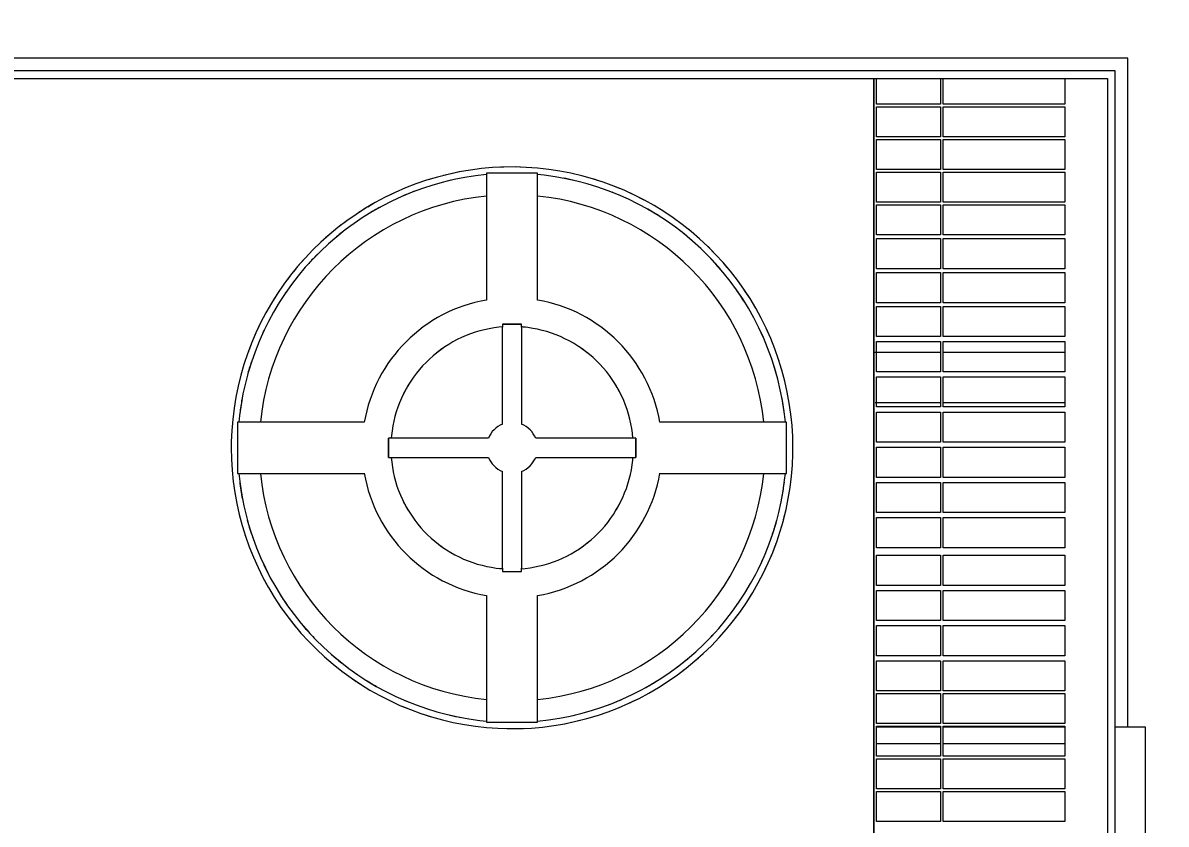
# Model space of a CAD drawing. Header units: inches. Extents: x 22 to 382261, y 22 to 371281.
# Drawn here: x 259188 to 261463, y 237486 to 239080 of the extents above; entities that cross this region are included whole.
import ezdxf

# ---------------------------------------------------------------- set-up
doc = ezdxf.new("R2010")
doc.units = ezdxf.units.IN
doc.header["$MEASUREMENT"] = 0
doc.layers.add('A-ANNO-DIMS', color=211, linetype='Continuous', lineweight=9)
doc.layers.add('P-PIPE', color=3, linetype='Continuous', lineweight=9)
doc.styles.add('Arial_B_2', font='arialbd.ttf', dxfattribs={"height": 270.833333})
doc.dimstyles.new('2_2', dxfattribs={"dimscale": 304.8, "dimtxt": 267.818092, "dimasz": 0.227865, "dimexe": 1.377953, "dimexo": 0.0625, "dimgap": 0.287073, "dimtad": 1, "dimdec": 0, "dimzin": 0, "dimdsep": 46, "dimtxsty": 'Arial_B_2', "dimblk1": 'OBLIQUE', "dimblk2": 'OBLIQUE', "dimsah": 1, "dimcen": 0.09, "dimdle": 0.574147, "dimazin": 0, "dimtfac": 1, "dimtdec": 4, "dimtix": 1, "dimtmove": 0, "dimatfit": 3, "dimfxl": 0.574147, "dimfxlon": 1, "dimtvp": 1, "dimtolj": 1, "dimtzin": 0, "dimlwd": 18, "dimlwe": 18, "dimarcsym": 2})

# ---------------------------------------------------------------- blocks, each defined once
blk = doc.blocks.new('96M_High_Galvanize_Water_Tank_Frame_22788 - 96M_High_Galvanize_Water_Tank_Frame_22788-498790-02-First floor Plan DIMENSION')
at = {"layer": 'P-PIPE'}
for p, q in [((2406.6, 990.8), (-1742.1, 990.8)), ((2406.6, -339.2), (2406.6, 990.8)), ((2381.6, 965.8), (-1717.1, 965.8)), ((2381.6, -339.2), (2381.6, 965.8)), ((-1702.1, 950.8), (2366.6, 950.8)), ((1901.6, -2039.2), (1901.6, 950.8)), ((1901.6, 950.8), (1901.6, -2039.2)), ((1906.8, 899.5), (1906.8, 950.8)), ((2034.3, 950.8), (2034.3, 899.5)), ((2039.1, 899.5), (2039.1, 950.8)), ((2281.6, 950.8), (2281.6, 899.5)), ((2366.6, 950.8), (2366.6, -2039.2)), ((2034.3, 899.5), (1906.8, 899.5)), ((1906.8, 894.5), (2034.3, 894.5)), ((1906.8, 834.5), (1906.8, 894.5)), ((2034.3, 894.5), (2034.3, 834.5)), ((2281.6, 899.5), (2039.1, 899.5)), ((2039.1, 894.5), (2281.6, 894.5)), ((2039.1, 834.5), (2039.1, 894.5)), ((2281.6, 894.5), (2281.6, 834.5)), ((2034.3, 834.5), (1906.8, 834.5)), ((1906.8, 829.5), (2034.3, 829.5)), ((1906.8, 769.5), (1906.8, 829.5)), ((2034.3, 829.5), (2034.3, 769.5)), ((2281.6, 834.5), (2039.1, 834.5)), ((2039.1, 829.5), (2281.6, 829.5)), ((2039.1, 769.5), (2039.1, 829.5)), ((2281.6, 829.5), (2281.6, 769.5)), ((1232.4, 761.9), (1130.8, 761.9)), ((1130.8, 761.9), (1130.8, 509.8)), ((1232.4, 509.8), (1232.4, 761.9)), ((2034.3, 769.5), (1906.8, 769.5)), ((1906.8, 764.5), (2034.3, 764.5)), ((1906.8, 704.5), (1906.8, 764.5)), ((2034.3, 764.5), (2034.3, 704.5)), ((2281.6, 769.5), (2039.1, 769.5)), ((2039.1, 764.5), (2281.6, 764.5)), ((2039.1, 704.5), (2039.1, 764.5)), ((2281.6, 764.5), (2281.6, 704.5)), ((2034.3, 704.5), (1906.8, 704.5)), ((1906.8, 699.5), (2034.3, 699.5)), ((1906.8, 639.5), (1906.8, 699.5)), ((2034.3, 699.5), (2034.3, 639.5)), ((2281.6, 704.5), (2039.1, 704.5)), ((2039.1, 699.5), (2281.6, 699.5)), ((2039.1, 639.5), (2039.1, 699.5)), ((2281.6, 699.5), (2281.6, 639.5)), ((2034.3, 639.5), (1906.8, 639.5)), ((2281.6, 639.5), (2039.1, 639.5)), ((1906.8, 632), (2034.3, 632)), ((1906.8, 572), (1906.8, 632)), ((2034.3, 632), (2034.3, 572)), ((2039.1, 632), (2281.6, 632)), ((2039.1, 572), (2039.1, 632)), ((2281.6, 632), (2281.6, 572)), ((2034.3, 572), (1906.8, 572)), ((2281.6, 572), (2039.1, 572)), ((1906.8, 564.5), (2034.3, 564.5)), ((1906.8, 504.5), (1906.8, 564.5)), ((2034.3, 564.5), (2034.3, 504.5)), ((2039.1, 564.5), (2281.6, 564.5)), ((2039.1, 504.5), (2039.1, 564.5)), ((2281.6, 564.5), (2281.6, 504.5)), ((2034.3, 504.5), (1906.8, 504.5)), ((2281.6, 504.5), (2039.1, 504.5)), ((1906.8, 497), (2034.3, 497)), ((1906.8, 437), (1906.8, 497)), ((2034.3, 497), (2034.3, 437)), ((2039.1, 497), (2281.6, 497)), ((2039.1, 437), (2039.1, 497)), ((2281.6, 497), (2281.6, 437)), ((1200.7, 461.8), (1162.6, 461.8)), ((1162.6, 461.8), (1162.6, 455.5)), ((1162.6, 461.8), (1200.7, 461.8)), ((1162.6, 262.8), (1162.6, 455.5)), ((1200.7, 455.5), (1200.7, 461.8)), ((1200.7, 455.5), (1200.7, 262.8)), ((2034.3, 437), (1906.8, 437)), ((2281.6, 437), (2039.1, 437)), ((1906.8, 427), (2034.3, 427)), ((1906.8, 367), (1906.8, 427)), ((2034.3, 427), (2034.3, 367)), ((2039.1, 427), (2281.6, 427)), ((2039.1, 367), (2039.1, 427)), ((2281.6, 427), (2281.6, 367)), ((1903.5, 405.8), (1905.9, 405.8)), ((1906.3, 405.8), (2034.3, 405.8)), ((2039.1, 405.8), (2281.6, 405.8)), ((2034.3, 367), (1906.8, 367)), ((2281.6, 367), (2039.1, 367)), ((1906.8, 357), (2034.3, 357)), ((1906.8, 297), (1906.8, 357)), ((2034.3, 357), (2034.3, 297)), ((2039.1, 357), (2281.6, 357)), ((2039.1, 297), (2039.1, 357)), ((2281.6, 357), (2281.6, 297)), ((1903.9, 305.8), (1906.2, 305.8)), ((1906.6, 305.8), (2034.3, 305.8)), ((2034.3, 297), (1906.8, 297)), ((2039.1, 305.8), (2281.6, 305.8)), ((2281.6, 297), (2039.1, 297)), ((1906.8, 287), (2034.3, 287)), ((1906.8, 227), (1906.8, 287)), ((2034.3, 287), (2034.3, 227)), ((2039.1, 287), (2281.6, 287)), ((2039.1, 227), (2039.1, 287)), ((2281.6, 287), (2281.6, 227)), ((887.5, 266.6), (635.5, 266.6)), ((635.5, 266.6), (635.5, 165)), ((1727.7, 266.6), (1475.7, 266.6)), ((1727.7, 165), (1727.7, 266.6)), ((935.6, 234.8), (935.6, 196.7)), ((941.9, 234.8), (935.6, 234.8)), ((935.6, 196.7), (935.6, 234.8)), ((1134.5, 234.8), (941.9, 234.8)), ((1421.4, 234.8), (1228.7, 234.8)), ((1427.7, 234.8), (1421.4, 234.8)), ((1427.7, 196.7), (1427.7, 234.8)), ((1427.7, 234.8), (1427.7, 196.7)), ((2034.3, 227), (1906.8, 227)), ((1906.8, 217), (2034.3, 217)), ((1906.8, 157), (1906.8, 217)), ((2034.3, 217), (2034.3, 157)), ((2281.6, 227), (2039.1, 227)), ((2039.1, 217), (2281.6, 217)), ((2039.1, 157), (2039.1, 217)), ((2281.6, 217), (2281.6, 157)), ((935.6, 196.7), (941.9, 196.7)), ((941.9, 196.7), (1134.5, 196.7)), ((1228.7, 196.7), (1421.4, 196.7)), ((1421.4, 196.7), (1427.7, 196.7)), ((635.5, 165), (887.5, 165)), ((1162.6, -24), (1162.6, 168.7)), ((1200.7, 168.7), (1200.7, -24)), ((1475.7, 165), (1727.7, 165)), ((2034.3, 157), (1906.8, 157)), ((1906.8, 147), (2034.3, 147)), ((1906.8, 87), (1906.8, 147)), ((2034.3, 147), (2034.3, 87)), ((2281.6, 157), (2039.1, 157)), ((2039.1, 147), (2281.6, 147)), ((2039.1, 87), (2039.1, 147)), ((2281.6, 147), (2281.6, 87)), ((2034.3, 87), (1906.8, 87)), ((1906.8, 77), (2034.3, 77)), ((1906.8, 17), (1906.8, 77)), ((2034.3, 77), (2034.3, 17)), ((2281.6, 87), (2039.1, 87)), ((2039.1, 77), (2281.6, 77)), ((2039.1, 17), (2039.1, 77)), ((2281.6, 77), (2281.6, 17)), ((2034.3, 17), (1906.8, 17)), ((1906.8, 2), (2034.3, 2)), ((1906.8, -58), (1906.8, 2)), ((2034.3, 2), (2034.3, -58)), ((2281.6, 17), (2039.1, 17)), ((2039.1, 2), (2281.6, 2)), ((2039.1, -58), (2039.1, 2)), ((2281.6, 2), (2281.6, -58)), ((1162.6, -24), (1162.6, -30.3)), ((1162.6, -30.3), (1200.7, -30.3)), ((1162.6, -30.3), (1200.7, -30.3)), ((1200.7, -30.3), (1200.7, -24)), ((696.7, -61.9), (698.6, -65)), ((696.7, -61.9), (698.6, -65)), ((696.7, -61.9), (698.6, -65)), ((696.7, -61.9), (698.6, -65)), ((2034.3, -58), (1906.8, -58)), ((1906.8, -68), (2034.3, -68)), ((1906.8, -128), (1906.8, -68)), ((2034.3, -68), (2034.3, -128)), ((2281.6, -58), (2039.1, -58)), ((2039.1, -68), (2281.6, -68)), ((2039.1, -128), (2039.1, -68)), ((2281.6, -68), (2281.6, -128)), ((1130.8, -78.3), (1130.8, -330.3)), ((1232.4, -330.3), (1232.4, -78.3)), ((747.1, -135.6), (751, -140.2)), ((747.1, -135.6), (751, -140.2)), ((747.1, -135.6), (751, -140.2)), ((747.1, -135.6), (751, -140.2)), ((1622.5, -127.6), (1628.6, -119.4)), ((1622.5, -127.6), (1628.6, -119.4)), ((1622.5, -127.6), (1628.6, -119.4)), ((1622.5, -127.6), (1628.6, -119.4)), ((2034.3, -128), (1906.8, -128)), ((2281.6, -128), (2039.1, -128)), ((1906.8, -138), (2034.3, -138)), ((1906.8, -198), (1906.8, -138)), ((2034.3, -138), (2034.3, -198)), ((2039.1, -138), (2281.6, -138)), ((2039.1, -198), (2039.1, -138)), ((2281.6, -138), (2281.6, -198)), ((2034.3, -198), (1906.8, -198)), ((2281.6, -198), (2039.1, -198)), ((1906.8, -208), (2034.3, -208)), ((1906.8, -268), (1906.8, -208)), ((2034.3, -208), (2034.3, -268)), ((2039.1, -208), (2281.6, -208)), ((2039.1, -268), (2039.1, -208)), ((2281.6, -208), (2281.6, -268)), ((2034.3, -268), (1906.8, -268)), ((1906.8, -273), (2034.3, -273)), ((1906.8, -333), (1906.8, -273)), ((2034.3, -273), (2034.3, -333)), ((2281.6, -268), (2039.1, -268)), ((2039.1, -273), (2281.6, -273)), ((2039.1, -333), (2039.1, -273)), ((2281.6, -273), (2281.6, -333)), ((1130.8, -330.3), (1232.4, -330.3)), ((1906.1, -339.2), (2034.4, -339.2)), ((2034.3, -333), (1906.8, -333)), ((1906.8, -338), (2034.3, -338)), ((1906.8, -398), (1906.8, -338)), ((2034.3, -338), (2034.3, -398)), ((2281.6, -333), (2039.1, -333)), ((2039.1, -338), (2281.6, -338)), ((2039.1, -398), (2039.1, -338)), ((2039.1, -339.2), (2281.6, -339.2)), ((2281.6, -338), (2281.6, -398)), ((2381.6, -749.2), (2381.6, -339.2)), ((2381.6, -339.2), (2441.6, -339.2)), ((2441.6, -339.2), (2441.6, -749.2)), ((2034.3, -373.2), (1906.2, -373.2)), ((2281.6, -373.2), (2039.1, -373.2)), ((2034.3, -398), (1906.8, -398)), ((1906.8, -403), (2034.3, -403)), ((1906.8, -463), (1906.8, -403)), ((2034.3, -403), (2034.3, -463)), ((2281.6, -398), (2039.1, -398)), ((2039.1, -403), (2281.6, -403)), ((2039.1, -463), (2039.1, -403)), ((2281.6, -403), (2281.6, -463)), ((2034.3, -463), (1906.8, -463)), ((1906.8, -468), (2034.3, -468)), ((1906.8, -528), (1906.8, -468)), ((2034.3, -468), (2034.3, -528)), ((2281.6, -463), (2039.1, -463)), ((2039.1, -468), (2281.6, -468)), ((2039.1, -528), (2039.1, -468)), ((2281.6, -468), (2281.6, -528)), ((2034.3, -528), (1906.8, -528)), ((2281.6, -528), (2039.1, -528))]:
    blk.add_line(p, q, dxfattribs=at)
at = {"layer": 'P-PIPE', "flags": 128}
for points in [[(1740.4, 215.8), (1740, 238.1), (1738.7, 260.4), (1736.4, 282.6), (1733.3, 304.8), (1729.3, 326.8), (1724.4, 348.6), (1718.7, 370.2), (1712.1, 391.5), (1704.6, 412.6), (1696.3, 433.4), (1687.2, 453.8), (1677.3, 473.8), (1666.6, 493.4), (1655.1, 512.6), (1642.8, 531.3), (1629.9, 549.5), (1616.1, 567.1), (1601.8, 584.2), (1586.7, 600.7), (1571, 616.6), (1554.6, 631.9), (1537.7, 646.4), (1520.2, 660.3), (1502.1, 673.5), (1483.6, 686), (1464.5, 697.7), (1445, 708.6), (1425.1, 718.7), (1404.8, 728.1), (1384.1, 736.6), (1363.1, 744.3), (1341.9, 751.1), (1320.3, 757.1), (1298.6, 762.2), (1276.6, 766.4), (1254.5, 769.8), (1232.3, 772.2), (1210, 773.8), (1187.7, 774.5), (1165.3, 774.3), (1143, 773.2), (1120.7, 771.2), (1098.6, 768.3), (1076.5, 764.6), (1054.7, 759.9), (1033, 754.4), (1011.6, 748.1), (990.4, 740.8), (969.6, 732.8), (949.1, 723.9), (929, 714.2), (909.2, 703.7), (889.9, 692.4), (871.1, 680.3), (852.8, 667.5), (835, 654), (817.7, 639.8), (801.1, 624.9), (785, 609.4), (769.6, 593.2), (754.8, 576.4), (740.7, 559.1), (727.4, 541.2), (714.7, 522.7), (702.8, 503.8), (691.7, 484.4), (681.3, 464.6), (671.8, 444.4), (663, 423.8), (655.1, 402.9), (648.1, 381.7), (641.9, 360.3), (636.5, 338.6), (632, 316.7), (628.4, 294.6), (625.7, 272.4), (623.9, 250.1), (623, 227.8), (622.8, 215.8)], [(1156.1, 773.9), (1143, 773.2), (1120.7, 771.2), (1098.6, 768.3), (1076.5, 764.6), (1054.7, 759.9), (1045.3, 757.5)], [(1156.1, 773.9), (1143, 773.2), (1120.7, 771.2), (1098.6, 768.3), (1076.5, 764.6), (1071.7, 763.6)], [(1156.1, 773.9), (1143, 773.2), (1120.7, 771.2), (1098.6, 768.3), (1076.5, 764.6), (1071.7, 763.6)], [(1156.1, 773.9), (1143, 773.2), (1120.7, 771.2), (1098.6, 768.3), (1076.5, 764.6), (1071.7, 763.6)], [(1156.1, 773.9), (1143, 773.2), (1120.7, 771.2), (1098.6, 768.3), (1076.5, 764.6), (1071.7, 763.6)], [(1395.4, 731.9), (1384.1, 736.6), (1363.1, 744.3), (1341.9, 751.1), (1320.3, 757.1), (1298.6, 762.2), (1276.6, 766.4), (1254.5, 769.8), (1232.3, 772.2), (1210, 773.8), (1187.7, 774.5), (1165.3, 774.3), (1159.5, 774)], [(1191, 774.4), (1187.7, 774.5), (1165.3, 774.3), (1159.5, 774)], [(1191, 774.4), (1187.7, 774.5), (1165.3, 774.3), (1159.5, 774)], [(1191, 774.4), (1187.7, 774.5), (1165.3, 774.3), (1159.5, 774)], [(1191, 774.4), (1187.7, 774.5), (1165.3, 774.3), (1159.5, 774)], [(1347.1, 749.4), (1341.9, 751.1), (1320.3, 757.1), (1298.6, 762.2), (1276.6, 766.4), (1254.5, 769.8), (1232.3, 772.2), (1210, 773.8), (1196.8, 774.2)], [(1347.1, 749.4), (1341.9, 751.1), (1320.3, 757.1), (1298.6, 762.2), (1276.6, 766.4), (1254.5, 769.8), (1232.3, 772.2), (1210, 773.8), (1196.8, 774.2)], [(1347.1, 749.4), (1341.9, 751.1), (1320.3, 757.1), (1298.6, 762.2), (1276.6, 766.4), (1254.5, 769.8), (1232.3, 772.2), (1210, 773.8), (1196.8, 774.2)], [(1347.1, 749.4), (1341.9, 751.1), (1320.3, 757.1), (1298.6, 762.2), (1276.6, 766.4), (1254.5, 769.8), (1232.3, 772.2), (1210, 773.8), (1196.8, 774.2)], [(1130.8, 759.5), (1109.1, 757), (1087.6, 753.7), (1066.1, 749.5), (1044.9, 744.4), (1023.8, 738.6), (1003.1, 731.8), (982.6, 724.3), (962.4, 715.9), (942.6, 706.7), (923.1, 696.8), (904.1, 686.1), (885.5, 674.6), (867.4, 662.4), (849.8, 649.4), (832.7, 635.8), (816.2, 621.5), (800.2, 606.6), (784.9, 591), (770.2, 574.9), (756.2, 558.1), (742.8, 540.8), (730.2, 523), (718.3, 504.7), (707.1, 486), (696.7, 466.8), (687, 447.2), (678.1, 427.2), (670.1, 406.9), (662.9, 386.3), (656.5, 365.4), (650.9, 344.3), (646.2, 323), (642.3, 301.5), (639.3, 279.8), (637.9, 266.6)], [(1041, 756.5), (1033, 754.4), (1011.6, 748.1), (990.4, 740.8), (969.6, 732.8), (949.1, 723.9), (945.6, 722.2)], [(1041, 756.5), (1033, 754.4), (1023.4, 751.6)], [(1041, 756.5), (1033, 754.4), (1023.4, 751.6)], [(1041, 756.5), (1033, 754.4), (1023.4, 751.6)], [(1041, 756.5), (1033, 754.4), (1023.4, 751.6)], [(1066.2, 762.4), (1054.7, 759.9), (1045.3, 757.5)], [(1066.2, 762.4), (1054.7, 759.9), (1045.3, 757.5)], [(1066.2, 762.4), (1054.7, 759.9), (1045.3, 757.5)], [(1066.2, 762.4), (1054.7, 759.9), (1045.3, 757.5)], [(1725.4, 266.6), (1722.9, 288.3), (1719.6, 309.8), (1715.4, 331.3), (1710.3, 352.5), (1704.4, 373.6), (1697.7, 394.3), (1690.2, 414.8), (1681.8, 435), (1672.6, 454.8), (1662.7, 474.3), (1651.9, 493.3), (1640.5, 511.9), (1628.3, 530), (1615.3, 547.6), (1601.7, 564.7), (1587.4, 581.2), (1572.5, 597.1), (1556.9, 612.5), (1540.8, 627.2), (1524, 641.2), (1506.7, 654.5), (1488.9, 667.2), (1470.6, 679.1), (1451.9, 690.3), (1432.7, 700.7), (1413.1, 710.4), (1393.1, 719.2), (1372.8, 727.3), (1352.2, 734.5), (1331.3, 740.9), (1310.2, 746.5), (1288.9, 751.2), (1267.4, 755.1), (1245.7, 758.1), (1232.4, 759.5)], [(1017.8, 749.9), (1011.6, 748.1), (990.4, 740.8), (969.6, 732.8), (949.1, 723.9), (946.3, 722.5)], [(1017.8, 749.9), (1011.6, 748.1), (990.4, 740.8), (969.6, 732.8), (949.1, 723.9), (946.3, 722.5)], [(1017.8, 749.9), (1011.6, 748.1), (990.4, 740.8), (969.6, 732.8), (949.1, 723.9), (946.3, 722.5)], [(1017.8, 749.9), (1011.6, 748.1), (990.4, 740.8), (969.6, 732.8), (949.1, 723.9), (946.3, 722.5)], [(1395.4, 731.9), (1384.1, 736.6), (1363.1, 744.3), (1349.8, 748.5)], [(1395.4, 731.9), (1384.1, 736.6), (1363.1, 744.3), (1349.8, 748.5)], [(1395.4, 731.9), (1384.1, 736.6), (1363.1, 744.3), (1349.8, 748.5)], [(1395.4, 731.9), (1384.1, 736.6), (1363.1, 744.3), (1349.8, 748.5)], [(1444.7, 708.8), (1425.1, 718.7), (1404.8, 728.1), (1399.2, 730.4)], [(1411.4, 725), (1404.8, 728.1), (1399.2, 730.4)], [(1411.4, 725), (1404.8, 728.1), (1399.2, 730.4)], [(1411.4, 725), (1404.8, 728.1), (1399.2, 730.4)], [(1411.4, 725), (1404.8, 728.1), (1399.2, 730.4)], [(942.6, 720.7), (929, 714.2), (909.2, 703.7), (894.3, 694.9)], [(942.6, 720.7), (929, 714.2), (909.2, 703.7), (894.3, 694.9)], [(942.6, 720.7), (929, 714.2), (909.2, 703.7), (894.3, 694.9)], [(942.6, 720.7), (929, 714.2), (909.2, 703.7), (894.3, 694.9)], [(942.6, 720.7), (929, 714.2), (909.2, 703.7), (894.3, 694.9)], [(1444.7, 708.8), (1425.1, 718.7), (1416.6, 722.6)], [(1444.7, 708.8), (1425.1, 718.7), (1416.6, 722.6)], [(1444.7, 708.8), (1425.1, 718.7), (1416.6, 722.6)], [(1444.7, 708.8), (1425.1, 718.7), (1416.6, 722.6)], [(1488.5, 682.7), (1483.6, 686), (1464.5, 697.7), (1445, 708.6)], [(1487.9, 683.1), (1483.6, 686), (1464.5, 697.7), (1445, 708.6)], [(1487.9, 683.1), (1483.6, 686), (1464.5, 697.7), (1445, 708.6)], [(1487.9, 683.1), (1483.6, 686), (1464.5, 697.7), (1445, 708.6)], [(1487.9, 683.1), (1483.6, 686), (1464.5, 697.7), (1445, 708.6)], [(892.2, 693.7), (889.9, 692.4), (871.1, 680.3), (852.8, 667.5), (835, 654), (817.7, 639.8), (810.4, 633.3)], [(879, 685.4), (871.1, 680.3), (852.8, 667.5), (846.7, 662.9)], [(879, 685.4), (871.1, 680.3), (852.8, 667.5), (846.7, 662.9)], [(879, 685.4), (871.1, 680.3), (852.8, 667.5), (846.7, 662.9)], [(879, 685.4), (871.1, 680.3), (852.8, 667.5), (846.7, 662.9)], [(892.2, 693.7), (889.9, 692.4), (886.6, 690.3)], [(892.2, 693.7), (889.9, 692.4), (886.6, 690.3)], [(892.2, 693.7), (889.9, 692.4), (886.6, 690.3)], [(892.2, 693.7), (889.9, 692.4), (886.6, 690.3)], [(1609.7, 574.8), (1601.8, 584.2), (1586.7, 600.7), (1571, 616.6), (1554.6, 631.9), (1537.7, 646.4), (1520.2, 660.3), (1502.1, 673.5), (1492.2, 680.2)], [(1526.8, 655), (1520.2, 660.3), (1502.1, 673.5), (1493.3, 679.4)], [(1526.8, 655), (1520.2, 660.3), (1502.1, 673.5), (1493.3, 679.4)], [(1526.8, 655), (1520.2, 660.3), (1502.1, 673.5), (1493.3, 679.4)], [(1526.8, 655), (1520.2, 660.3), (1502.1, 673.5), (1493.3, 679.4)], [(841.6, 659.1), (835, 654), (817.7, 639.8), (810.4, 633.3)], [(841.6, 659.1), (835, 654), (817.7, 639.8), (810.4, 633.3)], [(841.6, 659.1), (835, 654), (817.7, 639.8), (810.4, 633.3)], [(841.6, 659.1), (835, 654), (817.7, 639.8), (810.4, 633.3)], [(1571, 616.6), (1554.6, 631.9), (1537.7, 646.4), (1533.2, 650)], [(1571, 616.6), (1554.6, 631.9), (1537.7, 646.4), (1533.2, 650)], [(1571, 616.6), (1554.6, 631.9), (1537.7, 646.4), (1533.2, 650)], [(1571, 616.6), (1554.6, 631.9), (1537.7, 646.4), (1533.2, 650)], [(807.1, 630.3), (801.1, 624.9), (785, 609.4), (769.6, 593.2), (767.6, 591)], [(807.1, 630.3), (801.1, 624.9), (785, 609.4), (769.6, 593.2), (767.6, 591)], [(807.1, 630.3), (801.1, 624.9), (785, 609.4), (769.6, 593.2), (767.6, 591)], [(807.1, 630.3), (801.1, 624.9), (785, 609.4), (769.6, 593.2), (767.6, 591)], [(807.1, 630.3), (801.1, 624.9), (785, 609.4), (769.6, 593.2), (767.6, 591)], [(1609.7, 574.8), (1601.8, 584.2), (1586.7, 600.7), (1571.6, 616)], [(1609.7, 574.8), (1601.8, 584.2), (1586.7, 600.7), (1571.6, 616)], [(1609.7, 574.8), (1601.8, 584.2), (1586.7, 600.7), (1571.6, 616)], [(1609.7, 574.8), (1601.8, 584.2), (1586.7, 600.7), (1571.6, 616)], [(766.2, 589.4), (754.8, 576.4), (740.7, 559.1), (734.7, 550.9)], [(766.2, 589.4), (754.8, 576.4), (746.4, 566.1)], [(766.2, 589.4), (754.8, 576.4), (746.4, 566.1)], [(766.2, 589.4), (754.8, 576.4), (746.4, 566.1)], [(766.2, 589.4), (754.8, 576.4), (746.4, 566.1)], [(1647, 525), (1642.8, 531.3), (1629.9, 549.5), (1616.1, 567.1), (1612.3, 571.7)], [(1647, 525), (1642.8, 531.3), (1629.9, 549.5), (1616.1, 567.1), (1612.3, 571.7)], [(1647, 525), (1642.8, 531.3), (1629.9, 549.5), (1616.1, 567.1), (1612.3, 571.7)], [(1647, 525), (1642.8, 531.3), (1629.9, 549.5), (1616.1, 567.1), (1612.3, 571.7)], [(1647, 525), (1642.8, 531.3), (1629.9, 549.5), (1616.1, 567.1), (1612.3, 571.7)], [(733.3, 549.1), (727.4, 541.2), (714.7, 522.7), (705.4, 507.9)], [(733.3, 549.1), (727.4, 541.2), (714.7, 522.7), (705.4, 507.9)], [(733.3, 549.1), (727.4, 541.2), (714.7, 522.7), (705.4, 507.9)], [(733.3, 549.1), (727.4, 541.2), (714.7, 522.7), (705.4, 507.9)], [(733.3, 549.1), (727.4, 541.2), (714.7, 522.7), (705.4, 507.9)], [(743.1, 562), (740.7, 559.1), (734.7, 550.9)], [(743.1, 562), (740.7, 559.1), (734.7, 550.9)], [(743.1, 562), (740.7, 559.1), (734.7, 550.9)], [(743.1, 562), (740.7, 559.1), (734.7, 550.9)], [(704.1, 505.8), (702.8, 503.8), (691.7, 484.4), (681.3, 464.6), (679, 459.8)], [(704.1, 505.8), (702.8, 503.8), (691.7, 484.4), (681.3, 464.6), (679, 459.8)], [(704.1, 505.8), (702.8, 503.8), (691.7, 484.4), (681.3, 464.6), (679, 459.8)], [(704.1, 505.8), (702.8, 503.8), (691.7, 484.4), (681.3, 464.6), (679, 459.8)], [(704.1, 505.8), (702.8, 503.8), (691.7, 484.4), (681.3, 464.6), (679, 459.8)], [(1740.4, 215.8), (1740, 238.1), (1738.7, 260.4), (1736.4, 282.6), (1733.3, 304.8), (1729.3, 326.8), (1724.4, 348.6), (1718.7, 370.2), (1712.1, 391.5), (1704.6, 412.6), (1696.3, 433.4), (1687.2, 453.8), (1677.3, 473.8), (1666.6, 493.4), (1655.1, 512.6), (1648.9, 522.1)], [(1662, 501.1), (1655.1, 512.6), (1648.9, 522.1)], [(1662, 501.1), (1655.1, 512.6), (1648.9, 522.1)], [(1662, 501.1), (1655.1, 512.6), (1648.9, 522.1)], [(1662, 501.1), (1655.1, 512.6), (1648.9, 522.1)], [(1690.7, 445.9), (1687.2, 453.8), (1677.3, 473.8), (1666.6, 493.4), (1664.7, 496.5)], [(1690.7, 445.9), (1687.2, 453.8), (1677.3, 473.8), (1666.6, 493.4), (1664.7, 496.5)], [(1690.7, 445.9), (1687.2, 453.8), (1677.3, 473.8), (1666.6, 493.4), (1664.7, 496.5)], [(1690.7, 445.9), (1687.2, 453.8), (1677.3, 473.8), (1666.6, 493.4), (1664.7, 496.5)], [(677.9, 457.4), (671.8, 444.4), (663, 423.8), (658.2, 411)], [(677.9, 457.4), (671.8, 444.4), (669.5, 439.1)], [(677.9, 457.4), (671.8, 444.4), (669.5, 439.1)], [(677.9, 457.4), (671.8, 444.4), (669.5, 439.1)], [(677.9, 457.4), (671.8, 444.4), (669.5, 439.1)], [(1162.6, 456.3), (1155.3, 455.6), (1145.8, 454.4), (1136.3, 452.7), (1126.8, 450.7), (1117.5, 448.4), (1108.2, 445.6), (1099.1, 442.5), (1090.1, 439), (1081.2, 435.2), (1072.5, 431), (1064, 426.4), (1055.7, 421.6), (1047.6, 416.4), (1039.6, 410.8), (1031.9, 405), (1024.5, 398.9), (1017.3, 392.4), (1010.4, 385.7), (1003.7, 378.7), (997.3, 371.5), (991.3, 364), (985.5, 356.3), (980, 348.3), (974.9, 340.1), (970.1, 331.8), (965.6, 323.2), (961.5, 314.5), (957.7, 305.6), (954.3, 296.6), (951.2, 287.4), (948.6, 278.2), (946.2, 268.8), (944.3, 259.3), (942.8, 249.8), (941.6, 240.2), (941.1, 234.8)], [(1422.2, 235), (1421.2, 244.6), (1419.9, 254.2), (1418.1, 263.7), (1416, 273.1), (1413.5, 282.4), (1410.7, 291.7), (1407.5, 300.8), (1403.9, 309.7), (1400, 318.5), (1395.7, 327.2), (1391, 335.6), (1386.1, 343.9), (1380.8, 352), (1375.2, 359.9), (1369.3, 367.5), (1363.1, 374.9), (1356.5, 382), (1349.8, 388.8), (1342.7, 395.4), (1335.4, 401.7), (1327.8, 407.7), (1320, 413.4), (1312, 418.8), (1303.8, 423.8), (1295.4, 428.6), (1286.8, 432.9), (1278, 437), (1269.1, 440.7), (1260, 444), (1250.8, 446.9), (1241.5, 449.5), (1232.1, 451.7), (1222.7, 453.5), (1213.1, 455), (1203.5, 456.1), (1200.7, 456.3)], [(667.1, 433.3), (663, 423.8), (658.2, 411)], [(667.1, 433.3), (663, 423.8), (658.2, 411)], [(667.1, 433.3), (663, 423.8), (658.2, 411)], [(667.1, 433.3), (663, 423.8), (658.2, 411)], [(1713.2, 388), (1712.1, 391.5), (1704.6, 412.6), (1696.3, 433.4), (1693.6, 439.4)], [(1713.2, 388), (1712.1, 391.5), (1704.6, 412.6), (1696.3, 433.4), (1693.6, 439.4)], [(1713.2, 388), (1712.1, 391.5), (1704.6, 412.6), (1696.3, 433.4), (1693.6, 439.4)], [(1713.2, 388), (1712.1, 391.5), (1704.6, 412.6), (1696.3, 433.4), (1693.6, 439.4)], [(656.9, 407.5), (655.1, 402.9), (648.1, 381.7), (641.9, 360.3), (636.5, 338.6), (632, 316.7), (628.4, 294.6), (625.7, 272.4), (623.9, 250.1), (623, 227.8), (622.8, 215.8)], [(656.9, 407.5), (655.1, 402.9), (648.1, 381.7), (641.9, 360.3), (636.5, 338.6), (632, 316.7), (628.4, 294.6), (625.7, 272.4), (623.9, 250.1), (623, 227.8), (622.8, 215.8)], [(656.9, 407.5), (655.1, 402.9), (648.1, 381.7), (641.9, 360.3), (636.5, 338.6), (632, 316.7), (628.4, 294.6), (625.7, 272.4), (623.9, 250.1), (623, 227.8), (622.8, 215.8)], [(656.9, 407.5), (655.1, 402.9), (648.1, 381.7), (641.9, 360.3), (636.5, 338.6), (632, 316.7), (628.4, 294.6), (625.7, 272.4), (623.9, 250.1), (623, 227.8), (622.8, 215.8)], [(656.9, 407.5), (655.1, 402.9), (648.1, 381.7), (641.9, 360.3), (636.5, 338.6), (632, 316.7), (628.4, 294.6), (625.7, 272.4), (623.9, 250.1), (623, 227.8), (622.8, 215.8)], [(1740.4, 215.8), (1740, 238.1), (1738.7, 260.4), (1736.4, 282.6), (1733.3, 304.8), (1729.3, 326.8), (1724.4, 348.6), (1718.7, 370.2), (1714.6, 383.2)], [(1740.4, 215.8), (1740, 238.1), (1738.7, 260.4), (1736.4, 282.6), (1733.3, 304.8), (1729.3, 326.8), (1724.4, 348.6), (1718.7, 370.2), (1714.6, 383.2)], [(1740.4, 215.8), (1740, 238.1), (1738.7, 260.4), (1736.4, 282.6), (1733.3, 304.8), (1729.3, 326.8), (1724.4, 348.6), (1718.7, 370.2), (1714.6, 383.2)], [(1740.4, 215.8), (1740, 238.1), (1738.7, 260.4), (1736.4, 282.6), (1733.3, 304.8), (1729.3, 326.8), (1724.4, 348.6), (1718.7, 370.2), (1714.6, 383.2)], [(622.8, 215.8), (623.3, 193.4), (624.6, 171.1), (626.9, 148.9), (630, 126.7), (634, 104.7), (638.9, 82.9), (644.6, 61.3), (651.2, 40), (658.7, 18.9), (667, -1.9), (676.1, -22.3), (686, -42.3), (696.7, -61.9), (708.2, -81.1), (720.4, -99.8), (733.4, -118), (747.1, -135.6), (761.5, -152.7), (776.6, -169.2), (792.3, -185.1), (808.7, -200.4), (825.6, -214.9), (843.1, -228.8), (861.2, -242), (879.7, -254.5), (898.8, -266.2), (918.3, -277.1), (938.2, -287.2), (958.5, -296.6), (979.2, -305.1), (1000.1, -312.8), (1021.4, -319.6), (1043, -325.6), (1064.7, -330.7), (1086.7, -334.9), (1108.8, -338.3), (1131, -340.7), (1153.3, -342.3), (1175.6, -343), (1198, -342.8), (1220.3, -341.7), (1242.5, -339.7), (1264.7, -336.8), (1286.7, -333.1), (1308.6, -328.4), (1330.3, -322.9), (1351.7, -316.5), (1372.8, -309.3), (1393.7, -301.3), (1414.2, -292.4), (1434.3, -282.7), (1454, -272.2), (1473.3, -260.9), (1492.2, -248.8), (1510.5, -236), (1528.3, -222.5), (1545.5, -208.3), (1562.2, -193.4), (1578.3, -177.9), (1593.7, -161.7), (1608.5, -144.9), (1622.5, -127.6), (1635.9, -109.7), (1648.6, -91.2), (1660.5, -72.3), (1671.6, -52.9), (1682, -33.1), (1691.5, -12.9), (1700.2, 7.7), (1708.2, 28.6), (1715.2, 49.8), (1721.4, 71.2), (1726.8, 92.9), (1731.3, 114.8), (1734.8, 136.9), (1737.6, 159.1), (1739.4, 181.4), (1740.3, 203.7), (1740.4, 215.8)], [(622.8, 215.8), (623.3, 193.4), (624.6, 171.1), (626.9, 148.9), (630, 126.7), (634, 104.7), (638.9, 82.9), (644.6, 61.3), (651.2, 40), (658.7, 18.9), (667, -1.9), (676.1, -22.3), (686, -42.3), (696.7, -61.9), (708.2, -81.1), (714.4, -90.6)], [(622.8, 215.8), (623.3, 193.4), (624.6, 171.1), (626.9, 148.9), (630, 126.7), (634, 104.7), (638.9, 82.9), (644.6, 61.3), (648.6, 48.3)], [(622.8, 215.8), (623.3, 193.4), (624.6, 171.1), (626.9, 148.9), (630, 126.7), (634, 104.7), (638.9, 82.9), (644.6, 61.3), (648.6, 48.3)], [(622.8, 215.8), (623.3, 193.4), (624.6, 171.1), (626.9, 148.9), (630, 126.7), (634, 104.7), (638.9, 82.9), (644.6, 61.3), (648.6, 48.3)], [(622.8, 215.8), (623.3, 193.4), (624.6, 171.1), (626.9, 148.9), (630, 126.7), (634, 104.7), (638.9, 82.9), (644.6, 61.3), (648.6, 48.3)], [(1706.4, 24), (1708.2, 28.6), (1715.2, 49.8), (1721.4, 71.2), (1726.8, 92.9), (1731.3, 114.8), (1734.8, 136.9), (1737.6, 159.1), (1739.4, 181.4), (1740.3, 203.7), (1740.4, 215.8)], [(1721.9, 73.1), (1726.8, 92.9), (1731.3, 114.8), (1734.8, 136.9), (1737.6, 159.1), (1739.4, 181.4), (1740.3, 203.7), (1740.4, 215.8)], [(1721.9, 73.1), (1726.8, 92.9), (1731.3, 114.8), (1734.8, 136.9), (1737.6, 159.1), (1739.4, 181.4), (1740.3, 203.7), (1740.4, 215.8)], [(1721.9, 73.1), (1726.8, 92.9), (1731.3, 114.8), (1734.8, 136.9), (1737.6, 159.1), (1739.4, 181.4), (1740.3, 203.7), (1740.4, 215.8)], [(1721.9, 73.1), (1726.8, 92.9), (1731.3, 114.8), (1734.8, 136.9), (1737.6, 159.1), (1739.4, 181.4), (1740.3, 203.7), (1740.4, 215.8)], [(941.1, 196.5), (942.1, 186.9), (943.4, 177.3), (945.2, 167.8), (947.3, 158.4), (949.7, 149.1), (952.6, 139.8), (955.8, 130.7), (959.4, 121.8), (963.3, 113), (967.6, 104.3), (972.2, 95.9), (977.2, 87.6), (982.5, 79.5), (988.1, 71.6), (994, 64), (1000.2, 56.6), (1006.7, 49.5), (1013.5, 42.7), (1020.6, 36.1), (1027.9, 29.8), (1035.5, 23.8), (1043.3, 18.1), (1051.3, 12.7), (1059.5, 7.7), (1067.9, 2.9), (1076.5, -1.4), (1085.3, -5.5), (1094.2, -9.1), (1103.3, -12.5), (1112.5, -15.4), (1121.8, -18), (1131.2, -20.2), (1140.6, -22), (1150.2, -23.5), (1159.8, -24.6), (1162.6, -24.8)], [(1200.7, -24.8), (1207.9, -24.1), (1217.5, -22.9), (1227, -21.2), (1236.5, -19.2), (1245.8, -16.9), (1255.1, -14.1), (1264.2, -11), (1273.2, -7.5), (1282.1, -3.7), (1290.8, 0.5), (1299.3, 5.1), (1307.6, 9.9), (1315.7, 15.1), (1323.6, 20.7), (1331.3, 26.5), (1338.8, 32.6), (1346, 39.1), (1352.9, 45.8), (1359.6, 52.8), (1365.9, 60), (1372, 67.5), (1377.8, 75.2), (1383.3, 83.2), (1388.4, 91.4), (1393.2, 99.7), (1397.7, 108.3), (1401.8, 117), (1405.6, 125.9), (1409, 134.9), (1412, 144.1), (1414.7, 153.3), (1417, 162.7), (1419, 172.2), (1420.5, 181.7), (1421.7, 191.3), (1422.1, 196.7)], [(637.9, 165), (640.4, 143.2), (643.7, 121.7), (647.9, 100.2), (652.9, 79), (658.8, 57.9), (665.6, 37.2), (673.1, 16.7), (681.5, -3.5), (690.7, -23.3), (700.6, -42.8), (711.3, -61.8), (722.8, -80.4), (735, -98.5), (747.9, -116.1), (761.6, -133.2), (775.9, -149.7), (790.8, -165.6), (806.4, -181), (822.5, -195.7), (839.3, -209.7), (856.5, -223), (874.4, -235.7), (892.7, -247.6), (911.4, -258.8), (930.6, -269.2), (950.2, -278.9), (970.2, -287.7), (990.5, -295.8), (1011.1, -303), (1032, -309.4), (1053.1, -315), (1074.4, -319.7), (1095.9, -323.6), (1117.5, -326.6), (1130.8, -328)], [(1232.4, -328), (1254.1, -325.5), (1275.7, -322.2), (1297.2, -318), (1318.4, -312.9), (1339.5, -307.1), (1360.2, -300.3), (1380.7, -292.8), (1400.9, -284.4), (1420.7, -275.2), (1440.2, -265.3), (1459.2, -254.6), (1477.8, -243.1), (1495.9, -230.9), (1513.5, -217.9), (1530.6, -204.3), (1547.1, -190), (1563, -175.1), (1578.4, -159.5), (1593.1, -143.4), (1607.1, -126.6), (1620.4, -109.3), (1633.1, -91.5), (1645, -73.2), (1656.2, -54.5), (1666.6, -35.3), (1676.3, -15.7), (1685.1, 4.3), (1693.2, 24.6), (1700.4, 45.2), (1706.8, 66.1), (1712.4, 87.2), (1717.1, 108.5), (1721, 130), (1724, 151.7), (1725.4, 165)], [(1706.4, 24), (1708.2, 28.6), (1715.2, 49.8), (1721.4, 71.2)], [(1706.4, 24), (1708.2, 28.6), (1715.2, 49.8), (1721.4, 71.2)], [(1706.4, 24), (1708.2, 28.6), (1715.2, 49.8), (1721.4, 71.2)], [(1706.4, 24), (1708.2, 28.6), (1715.2, 49.8), (1721.4, 71.2)], [(650.1, 43.5), (651.2, 40), (658.7, 18.9), (667, -1.9), (669.7, -7.9)], [(650.1, 43.5), (651.2, 40), (658.7, 18.9), (667, -1.9), (669.7, -7.9)], [(650.1, 43.5), (651.2, 40), (658.7, 18.9), (667, -1.9), (669.7, -7.9)], [(650.1, 43.5), (651.2, 40), (658.7, 18.9), (667, -1.9), (669.7, -7.9)], [(1685.4, -25.9), (1691.5, -12.9), (1700.2, 7.7), (1705.1, 20.5)], [(1696.2, -1.8), (1700.2, 7.7), (1705.1, 20.5)], [(1696.2, -1.8), (1700.2, 7.7), (1705.1, 20.5)], [(1696.2, -1.8), (1700.2, 7.7), (1705.1, 20.5)], [(1696.2, -1.8), (1700.2, 7.7), (1705.1, 20.5)], [(672.6, -14.4), (676.1, -22.3), (686, -42.3), (696.6, -61.8)], [(672.6, -14.4), (676.1, -22.3), (686, -42.3), (696.6, -61.8)], [(672.6, -14.4), (676.1, -22.3), (686, -42.3), (696.6, -61.8)], [(672.6, -14.4), (676.1, -22.3), (686, -42.3), (696.6, -61.8)], [(1685.4, -25.9), (1691.5, -12.9), (1693.8, -7.6)], [(1685.4, -25.9), (1691.5, -12.9), (1693.8, -7.6)], [(1685.4, -25.9), (1691.5, -12.9), (1693.8, -7.6)], [(1685.4, -25.9), (1691.5, -12.9), (1693.8, -7.6)], [(1659.2, -74.3), (1660.5, -72.3), (1671.6, -52.9), (1682, -33.1), (1684.2, -28.3)], [(1659.2, -74.3), (1660.5, -72.3), (1671.6, -52.9), (1682, -33.1), (1684.2, -28.3)], [(1659.2, -74.3), (1660.5, -72.3), (1671.6, -52.9), (1682, -33.1), (1684.2, -28.3)], [(1659.2, -74.3), (1660.5, -72.3), (1671.6, -52.9), (1682, -33.1), (1684.2, -28.3)], [(1659.2, -74.3), (1660.5, -72.3), (1671.6, -52.9), (1682, -33.1), (1684.2, -28.3)], [(701.3, -69.6), (708.2, -81.1), (714.4, -90.6)], [(701.3, -69.6), (708.2, -81.1), (714.4, -90.6)], [(701.3, -69.6), (708.2, -81.1), (714.4, -90.6)], [(701.3, -69.6), (708.2, -81.1), (714.4, -90.6)], [(1630, -117.6), (1635.9, -109.7), (1648.6, -91.2), (1657.9, -76.4)], [(1630, -117.6), (1635.9, -109.7), (1648.6, -91.2), (1657.9, -76.4)], [(1630, -117.6), (1635.9, -109.7), (1648.6, -91.2), (1657.9, -76.4)], [(1630, -117.6), (1635.9, -109.7), (1648.6, -91.2), (1657.9, -76.4)], [(1630, -117.6), (1635.9, -109.7), (1648.6, -91.2), (1657.9, -76.4)], [(716.3, -93.5), (720.4, -99.8), (733.4, -118), (747.1, -135.6), (751, -140.2)], [(716.3, -93.5), (720.4, -99.8), (733.4, -118), (746.9, -135.3)], [(716.3, -93.5), (720.4, -99.8), (733.4, -118), (746.9, -135.3)], [(716.3, -93.5), (720.4, -99.8), (733.4, -118), (746.9, -135.3)], [(716.3, -93.5), (720.4, -99.8), (733.4, -118), (746.9, -135.3)], [(1597, -157.9), (1608.5, -144.9), (1622.5, -127.6), (1628.6, -119.4)], [(1597, -157.9), (1608.5, -144.9), (1616.8, -134.6)], [(1597, -157.9), (1608.5, -144.9), (1616.8, -134.6)], [(1597, -157.9), (1608.5, -144.9), (1616.8, -134.6)], [(1597, -157.9), (1608.5, -144.9), (1616.8, -134.6)], [(753.6, -143.3), (761.5, -152.7), (776.6, -169.2), (792.3, -185.1), (808.7, -200.4), (825.6, -214.9), (843.1, -228.8), (861.2, -242), (871.4, -248.9)], [(753.6, -143.3), (761.5, -152.7), (776.6, -169.2), (792.3, -185.1), (808.7, -200.4), (825.6, -214.9), (830.1, -218.5)], [(753.6, -143.3), (761.5, -152.7), (776.6, -169.2), (792.3, -185.1), (808.7, -200.4), (825.6, -214.9), (830.1, -218.5)], [(753.6, -143.3), (761.5, -152.7), (776.6, -169.2), (792.3, -185.1), (808.7, -200.4), (825.6, -214.9), (830.1, -218.5)], [(753.6, -143.3), (761.5, -152.7), (776.6, -169.2), (792.3, -185.1), (808.7, -200.4), (825.6, -214.9), (830.1, -218.5)], [(1556.2, -198.8), (1562.2, -193.4), (1578.3, -177.9), (1593.7, -161.7), (1595.7, -159.5)], [(1556.2, -198.8), (1562.2, -193.4), (1578.3, -177.9), (1593.7, -161.7), (1595.7, -159.5)], [(1556.2, -198.8), (1562.2, -193.4), (1578.3, -177.9), (1593.7, -161.7), (1595.7, -159.5)], [(1556.2, -198.8), (1562.2, -193.4), (1578.3, -177.9), (1593.7, -161.7), (1595.7, -159.5)], [(1556.2, -198.8), (1562.2, -193.4), (1578.3, -177.9), (1593.7, -161.7), (1595.7, -159.5)], [(1471.1, -262.2), (1473.3, -260.9), (1492.2, -248.8), (1510.5, -236), (1528.3, -222.5), (1545.5, -208.3), (1552.8, -201.8)], [(1521.7, -227.6), (1528.3, -222.5), (1545.5, -208.3), (1552.8, -201.8)], [(1521.7, -227.6), (1528.3, -222.5), (1545.5, -208.3), (1552.8, -201.8)], [(1521.7, -227.6), (1528.3, -222.5), (1545.5, -208.3), (1552.8, -201.8)], [(1521.7, -227.6), (1528.3, -222.5), (1545.5, -208.3), (1552.8, -201.8)], [(836.4, -223.5), (843.1, -228.8), (861.2, -242), (870, -247.9)], [(836.4, -223.5), (843.1, -228.8), (861.2, -242), (870, -247.9)], [(836.4, -223.5), (843.1, -228.8), (861.2, -242), (870, -247.9)], [(836.4, -223.5), (843.1, -228.8), (861.2, -242), (870, -247.9)], [(1484.4, -253.8), (1492.2, -248.8), (1510.5, -236), (1516.6, -231.4)], [(1484.4, -253.8), (1492.2, -248.8), (1510.5, -236), (1516.6, -231.4)], [(1484.4, -253.8), (1492.2, -248.8), (1510.5, -236), (1516.6, -231.4)], [(1484.4, -253.8), (1492.2, -248.8), (1510.5, -236), (1516.6, -231.4)], [(874.8, -251.2), (879.7, -254.5), (898.8, -266.2), (918.3, -277.1), (938.2, -287.2), (958.5, -296.6), (964, -298.8)], [(875.4, -251.6), (879.7, -254.5), (898.8, -266.2), (918.3, -277.1), (938.2, -287.2), (946.6, -291.1)], [(875.4, -251.6), (879.7, -254.5), (898.8, -266.2), (918.3, -277.1), (938.2, -287.2), (946.6, -291.1)], [(875.4, -251.6), (879.7, -254.5), (898.8, -266.2), (918.3, -277.1), (938.2, -287.2), (946.6, -291.1)], [(875.4, -251.6), (879.7, -254.5), (898.8, -266.2), (918.3, -277.1), (938.2, -287.2), (946.6, -291.1)], [(1420.7, -289.2), (1434.3, -282.7), (1454, -272.2), (1467.7, -264.1)], [(1420.7, -289.2), (1434.3, -282.7), (1454, -272.2), (1467.7, -264.1)], [(1420.7, -289.2), (1434.3, -282.7), (1454, -272.2), (1467.7, -264.1)], [(1420.7, -289.2), (1434.3, -282.7), (1454, -272.2), (1467.7, -264.1)], [(1420.7, -289.2), (1434.3, -282.7), (1454, -272.2), (1467.7, -264.1)], [(1471.1, -262.2), (1473.3, -260.9), (1476.4, -258.9)], [(1471.1, -262.2), (1473.3, -260.9), (1476.4, -258.9)], [(1471.1, -262.2), (1473.3, -260.9), (1476.4, -258.9)], [(1471.1, -262.2), (1473.3, -260.9), (1476.4, -258.9)], [(951.9, -293.5), (958.5, -296.6), (964, -298.8)], [(951.9, -293.5), (958.5, -296.6), (964, -298.8)], [(951.9, -293.5), (958.5, -296.6), (964, -298.8)], [(951.9, -293.5), (958.5, -296.6), (964, -298.8)], [(1322.3, -325), (1330.3, -322.9), (1351.7, -316.5), (1372.8, -309.3), (1393.7, -301.3), (1414.2, -292.4), (1417.7, -290.7)], [(1345.5, -318.4), (1351.7, -316.5), (1372.8, -309.3), (1393.7, -301.3), (1414.2, -292.4), (1417, -291)], [(1345.5, -318.4), (1351.7, -316.5), (1372.8, -309.3), (1393.7, -301.3), (1414.2, -292.4), (1417, -291)], [(1345.5, -318.4), (1351.7, -316.5), (1372.8, -309.3), (1393.7, -301.3), (1414.2, -292.4), (1417, -291)], [(1345.5, -318.4), (1351.7, -316.5), (1372.8, -309.3), (1393.7, -301.3), (1414.2, -292.4), (1417, -291)], [(967.8, -300.4), (979.2, -305.1), (1000.1, -312.8), (1021.4, -319.6), (1043, -325.6), (1064.7, -330.7), (1086.7, -334.9), (1108.8, -338.3), (1131, -340.7), (1153.3, -342.3), (1175.6, -343), (1198, -342.8), (1203.8, -342.5)], [(967.8, -300.4), (979.2, -305.1), (1000.1, -312.8), (1013.5, -317)], [(967.8, -300.4), (979.2, -305.1), (1000.1, -312.8), (1013.5, -317)], [(967.8, -300.4), (979.2, -305.1), (1000.1, -312.8), (1013.5, -317)], [(967.8, -300.4), (979.2, -305.1), (1000.1, -312.8), (1013.5, -317)], [(1016.2, -317.9), (1021.4, -319.6), (1043, -325.6), (1064.7, -330.7), (1086.7, -334.9), (1108.8, -338.3), (1131, -340.7), (1153.3, -342.3), (1166.5, -342.7)], [(1016.2, -317.9), (1021.4, -319.6), (1043, -325.6), (1064.7, -330.7), (1086.7, -334.9), (1108.8, -338.3), (1131, -340.7), (1153.3, -342.3), (1166.5, -342.7)], [(1016.2, -317.9), (1021.4, -319.6), (1043, -325.6), (1064.7, -330.7), (1086.7, -334.9), (1108.8, -338.3), (1131, -340.7), (1153.3, -342.3), (1166.5, -342.7)], [(1016.2, -317.9), (1021.4, -319.6), (1043, -325.6), (1064.7, -330.7), (1086.7, -334.9), (1108.8, -338.3), (1131, -340.7), (1153.3, -342.3), (1166.5, -342.7)], [(1207.2, -342.4), (1220.3, -341.7), (1242.5, -339.7), (1264.7, -336.8), (1286.7, -333.1), (1308.6, -328.4), (1317.8, -326.1)], [(1207.2, -342.4), (1220.3, -341.7), (1242.5, -339.7), (1264.7, -336.8), (1286.7, -333.1), (1291.5, -332.1)], [(1207.2, -342.4), (1220.3, -341.7), (1242.5, -339.7), (1264.7, -336.8), (1286.7, -333.1), (1291.5, -332.1)], [(1207.2, -342.4), (1220.3, -341.7), (1242.5, -339.7), (1264.7, -336.8), (1286.7, -333.1), (1291.5, -332.1)], [(1207.2, -342.4), (1220.3, -341.7), (1242.5, -339.7), (1264.7, -336.8), (1286.7, -333.1), (1291.5, -332.1)], [(1297.1, -330.9), (1308.6, -328.4), (1317.8, -326.1)], [(1297.1, -330.9), (1308.6, -328.4), (1317.8, -326.1)], [(1297.1, -330.9), (1308.6, -328.4), (1317.8, -326.1)], [(1297.1, -330.9), (1308.6, -328.4), (1317.8, -326.1)], [(1322.3, -325), (1330.3, -322.9), (1339.9, -320)], [(1322.3, -325), (1330.3, -322.9), (1339.9, -320)], [(1322.3, -325), (1330.3, -322.9), (1339.9, -320)], [(1322.3, -325), (1330.3, -322.9), (1339.9, -320)], [(1171.1, -342.9), (1175.6, -343), (1198, -342.8), (1203.8, -342.5)], [(1171.1, -342.9), (1175.6, -343), (1198, -342.8), (1203.8, -342.5)], [(1171.1, -342.9), (1175.6, -343), (1198, -342.8), (1203.8, -342.5)], [(1171.1, -342.9), (1175.6, -343), (1198, -342.8), (1203.8, -342.5)]]:
    blk.add_lwpolyline(points, dxfattribs=at)
at = {"layer": 'P-PIPE'}
for radius, start, end in [(546.1, 76.9555, 79.2631), (546.1, 102.8571, 103.9341), (503.4, 95.7916, 174.2084), (546.1, 110.6837, 113.3991), (503.4, 5.7916, 84.2084), (546.1, 66.9745, 68.5714), (546.1, 118.6952, 121.5858), (546.1, 57.4184, 60.4151), (546.1, 126.801, 129.7958), (546.1, 48.776, 52.1469), (546.1, 135.1793, 137.7986), (546.1, 40.336, 43.8749), (546.1, 145.2831, 145.7143), (546.1, 32.3149, 35.5098), (298.4, 99.8002, 170.1998), (298.4, 9.8002, 80.1998), (546.1, 153.72, 156.0558), (241.3, 83.5714, 85.4644), (546.1, 23.6485, 27.3143), (241.3, 123.5811, 128.5714), (241.3, 51.4286, 56.4189), (546.1, 161.7149, 164.6825), (546.1, 15.2364, 19.1266), (241.3, 147.97, 154.2857), (241.3, 25.7143, 32.03), (546.1, 169.7831, 172.8118), (546.1, 7.0547, 10.712), (50.8, 112.0243, 157.9757), (50.8, 22.0243, 67.9757), (50.8, 202.0243, 247.9757), (50.8, 292.0243, 337.9757), (503.4, 185.7916, 264.2084), (298.4, 189.8002, 260.1998), (298.4, 279.8002, 350.1998), (503.4, 275.7916, 354.2084), (546.1, 187.0547, 190.712), (546.1, 349.7831, 352.8118), (241.3, 205.7143, 212.1429), (241.3, 327.8571, 334.2857), (546.1, 195.2364, 199.1266), (546.1, 341.7149, 344.6825), (241.3, 231.4286, 236.4189), (241.3, 303.5811, 308.5714), (546.1, 203.6485, 207.3143), (546.1, 333.72, 336.219), (241.3, 263.5714, 265.4385), (546.1, 212.3149, 215.5098), (546.1, 325.2831, 325.7143), (546.1, 220.336, 223.8749), (546.1, 315.1793, 317.7986), (546.1, 228.776, 232.1469), (546.1, 306.801, 309.7958), (546.1, 237.4184, 240.4151), (546.1, 298.8357, 301.7102), (546.1, 246.9745, 248.5714), (546.1, 290.6837, 293.3991), (546.1, 256.9199, 259.2631), (546.1, 282.8571, 283.9341)]:
    blk.add_arc((1181.6, 215.8), radius, start, end, dxfattribs=at)
blk = doc.blocks.new('_Oblique')
at = {"color": 0, "linetype": 'ByBlock', "lineweight": -2}
blk.add_line((-0.5, -0.5), (0.5, 0.5), dxfattribs=at)
blk = doc.blocks.new('*D4355')
at = {"layer": 'A-ANNO-DIMS', "color": 0, "lineweight": 18, "transparency": 16777216}
for p, q in [((246230, 239567.5), (246230, 239001.6)), ((280702.1, 239567.5), (280702.1, 239001.6)), ((246055, 239421.6), (280877.1, 239421.6))]:
    blk.add_line(p, q, dxfattribs=at)
at = {"layer": 'Defpoints', "color": 0, "transparency": 16777216}
for p in [(246230, 239586.6), (280702.1, 239586.6), (280702.1, 239421.6)]:
    blk.add_point(p, dxfattribs=at)
at = {"layer": 'A-ANNO-DIMS', "color": 0, "lineweight": 18, "transparency": 16777216, "xscale": 69.45312499999999, "yscale": 69.45312499999999, "zscale": 69.45312499999999, "rotation": 180}
blk.add_blockref('_Oblique', (246230, 239421.6), dxfattribs=at)
at = {"layer": 'A-ANNO-DIMS', "color": 0, "lineweight": 18, "transparency": 16777216, "xscale": 69.45312499999999, "yscale": 69.45312499999999, "zscale": 69.45312499999999}
blk.add_blockref('_Oblique', (280702.1, 239421.6), dxfattribs=at)
at = {"layer": 'A-ANNO-DIMS', "color": 0, "lineweight": 18, "transparency": 16777216, "insert": (263466.1, 239647.3), "char_height": 270.83, "width": 1154.351, "attachment_point": 5, "style": 'Arial_B_2'}
blk.add_mtext('\\A1;34472', dxfattribs=at)

msp = doc.modelspace()

# ---------------------------------------------------------------- block references
at = {"layer": 'P-PIPE'}
msp.add_blockref('96M_High_Galvanize_Water_Tank_Frame_22788 - 96M_High_Galvanize_Water_Tank_Frame_22788-498790-02-First floor Plan DIMENSION', (258980, 238019), dxfattribs=at)

# ---------------------------------------------------------------- dimensions: what is measured, and where the dimension line sits
at = {"layer": 'A-ANNO-DIMS', "lineweight": 18}
dim = msp.add_linear_dim(base=(280702.1, 239421.6), p1=(246230, 239586.6), p2=(280702.1, 239586.6), dimstyle='2_2', override={"dimpost": '<>', "dimfxl": 34472.1}, dxfattribs=at)
dim.commit()
dim.dimension.update_dxf_attribs({"geometry": '*D4355', "text_midpoint": (263466.1, 239647.3)})

doc.saveas('drawing.dxf')
